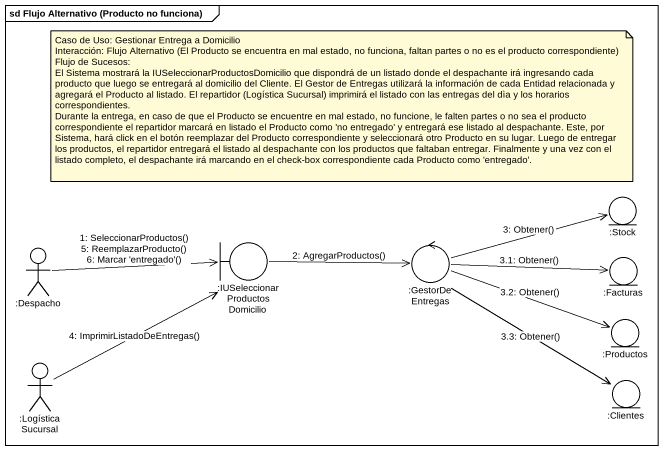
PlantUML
@startuml
mainframe sd Flujo Alternativo (Producto no funciona)
entity ":Stock" as Stock
actor ":Despacho" as Despacho
boundary ":IUSeleccionarProductosDomicilio" as IUSeleccionarProductosDomici
control ":GestorDeEntregas" as GestorDeEntregas
entity ":Facturas" as Facturas
entity ":Productos" as Productos
actor ":LogísticaSucursal" as LogísticaSucursal
entity ":Clientes" as Clientes
Despacho -right-> IUSeleccionarProductosDomici : 1: SeleccionarProductos()\n5: ReemplazarProducto()\n6: Marcar 'entregado'()
IUSeleccionarProductosDomici -right-> GestorDeEntregas : 2: AgregarProductos()
GestorDeEntregas -right-> Stock : 3: Obtener()
GestorDeEntregas -right-> Facturas : 3.1: Obtener()
GestorDeEntregas -right-> Productos : 3.2: Obtener()
GestorDeEntregas --> Clientes : 3.3: Obtener()
LogísticaSucursal -right-> IUSeleccionarProductosDomici : 4: ImprimirListadoDeEntregas()
note as N1
  Caso de Uso: Gestionar Entrega a Domicilio
  Interacción: Flujo Alternativo (El Producto se encuentra en mal estado, no funciona, faltan partes o no es el producto correspondiente)
  Flujo de Sucesos:
  El Sistema mostrará la IUSeleccionarProductosDomicilio que dispondrá de un listado donde el despachante irá ingresando cada producto que luego se entregará al domicilio del Cliente. El Gestor de Entregas utilizará la información de cada Entidad relacionada y agregará el Producto al listado. El repartidor (Logística Sucursal) imprimirá el listado con las entregas del dìa y los horarios correspondientes.
  Durante la entrega, en caso de que el Producto se encuentre en mal estado, no funcione, le falten partes o no sea el producto correspondiente el repartidor marcará en listado el Producto como 'no entregado' y entregará ese listado al despachante. Este, por Sistema, hará click en el botón reemplazar del Producto correspondiente y seleccionará otro Producto en su lugar. Luego de entregar los productos, el repartidor entregará el listado al despachante con los productos que faltaban entregar. Finalmente y una vez con el listado completo, el despachante irá marcando en el check-box correspondiente cada Producto como 'entregado'.
end note
@enduml
